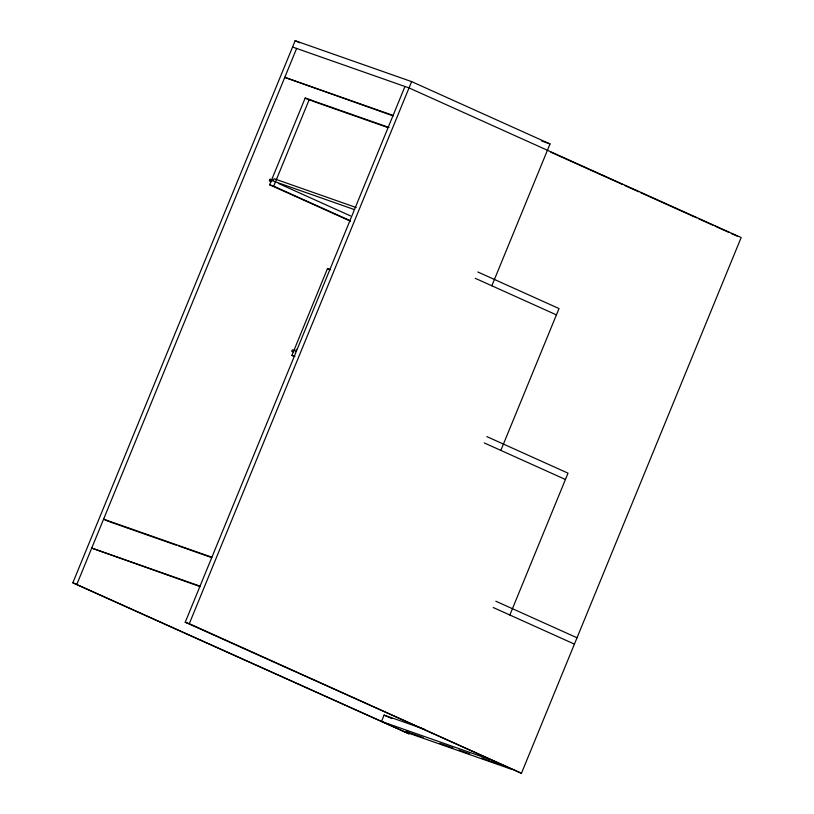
<?xml version="1.0" encoding="UTF-8"?>
<svg xmlns="http://www.w3.org/2000/svg" width="814" height="814" viewBox="0 0 814 814"><rect width="100%" height="100%" fill="white"/><g stroke="black" fill="none" stroke-linecap="round" stroke-linejoin="round"><path stroke-width="1.22" d="M72.833 582.783L409.045 733.831L72.833 582.783L295.156 40.7L411.619 81.604L550.02 143.946L491.839 285.785M76.903 584.218L296.632 48.453M271.754 181.746L269.444 180.708L270.044 179.263L272.059 179.975M350.508 221.205L269.607 184.768L305.179 98.036L389.072 127.493M269.607 184.768L273.687 186.192L309.259 99.461L313.878 101.547M294.21 356.4L291.9 355.362L327.472 268.63L330.525 269.699M295.421 351.638L296.388 349.287M292.562 47.029L409.035 87.922L741.167 237.535L521.438 773.3L185.226 622.252L404.955 86.498M185.226 622.252L189.296 623.687L411.619 81.604M424.572 729.313L384.096 715.099L381.501 721.428L489.825 759.462M500.844 450.396L559.014 308.557L477.828 271.978M509.849 615.008L568.019 473.168L486.833 436.599M541.697 141.015L550.02 143.946M393.101 115.405L284.778 77.371L393.182 115.914M314.102 101.648L387.963 127.584M356.237 207.539L274.104 178.693L273.138 181.044L354.049 209.463M269.444 180.708L271.469 181.42M294.342 350.569L292.328 349.867L291.738 351.312L293.752 352.014M291.9 355.362L294.953 356.44M211.905 557.203L103.582 519.169L108.425 521.347M109.615 521.764L176.272 545.177M178.653 546.011L210.795 557.295M200.041 586.121L91.728 548.076L200.122 586.629M409.961 732.905L423.077 737.515M439.784 743.386L452.91 747.995M458.872 750.091L469.617 753.856M481.542 758.048L499.44 764.336M403.652 731.399L511.965 769.434M550.773 152.177L622.527 184.503M624.837 185.541L638.725 191.799M641.045 192.837L696.591 217.857M698.9 218.905L712.789 225.163M715.109 226.2L728.998 232.458M731.308 233.496L737.097 236.111M295.156 40.7L299.766 42.776M305.179 98.036L310.958 100.631M270.044 179.263L272.344 180.301M278.917 183.649L350.559 215.924M273.687 186.192L349.959 220.553M475.234 278.307L556.42 314.876M327.472 268.63L329.782 269.668M484.238 442.918L565.425 479.487M495.828 601.21L577.024 637.779M493.233 607.529L574.43 644.108M189.296 623.687L521.438 773.3M384.096 715.099L391.849 718.589M406.084 731.165L408.984 732.468"/></g></svg>
